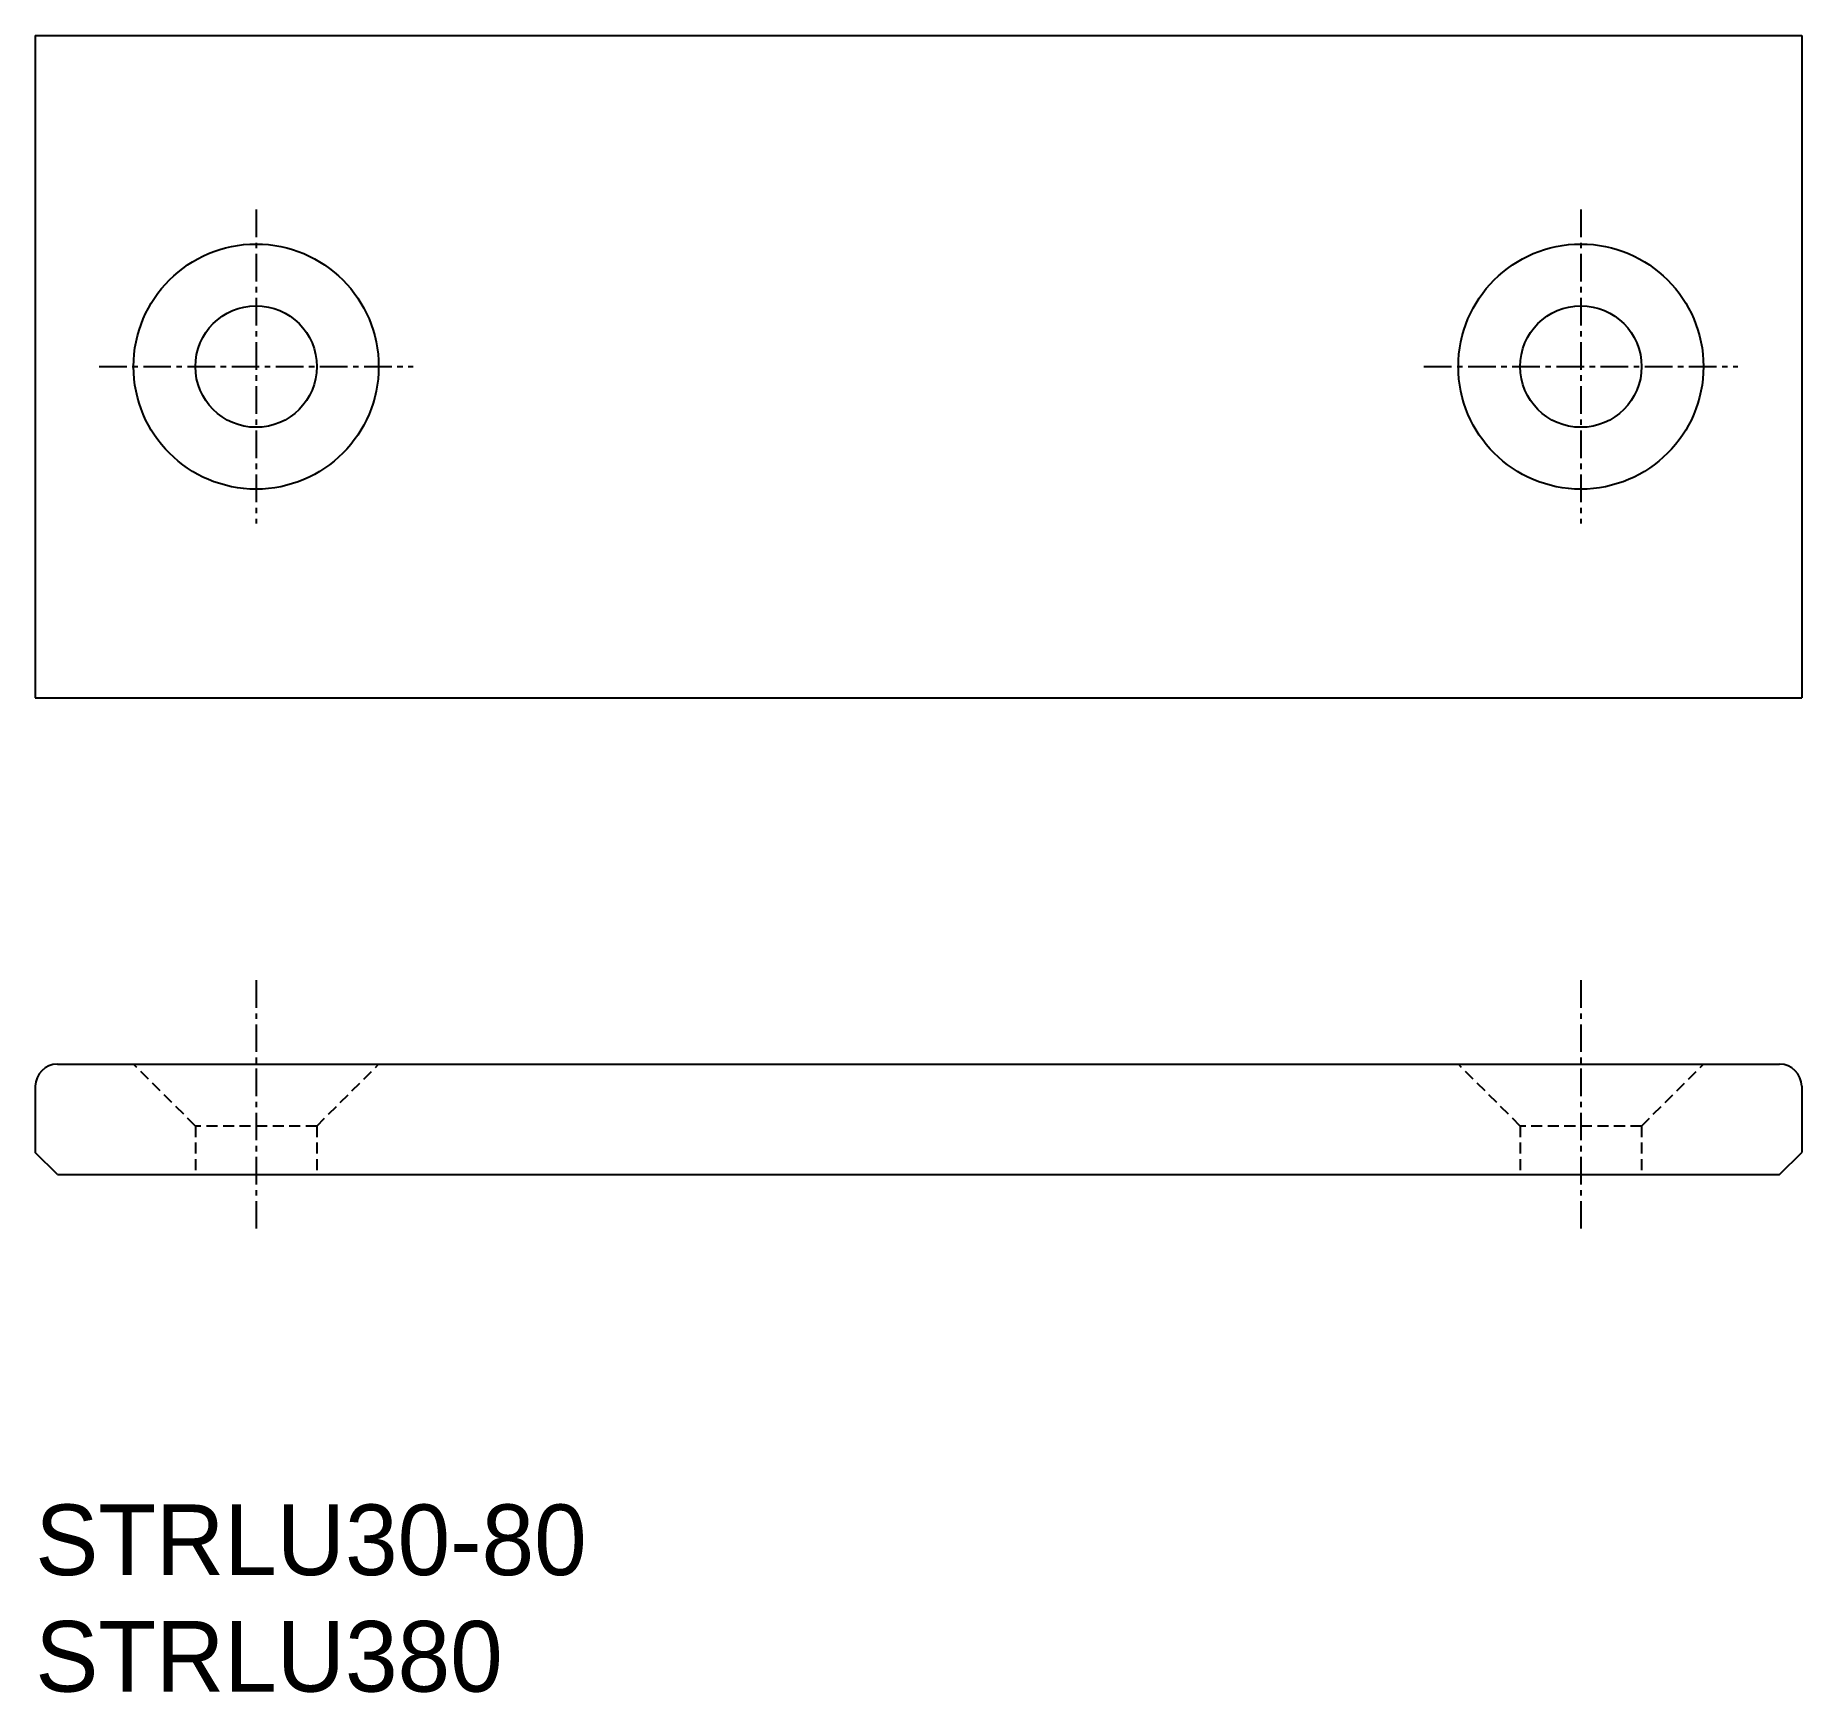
# Model space of a CAD drawing. Extents: x 10 to 90, y 10 to 85.
import ezdxf

# ---------------------------------------------------------------- set-up
doc = ezdxf.new("R2010")
doc.units = 0
doc.linetypes.add('CENTER', pattern=[2, 1.25, -0.25, 0.25, -0.25])
doc.linetypes.add('DASHED', pattern=[0.75, 0.5, -0.25])
doc.layers.get('0').update_dxf_attribs({"linetype": 'CONTINUOUS'})
doc.layers.add('CENTER', color=1, linetype='CENTER')

msp = doc.modelspace()

# ---------------------------------------------------------------- linework, layer by layer
at = {"color": 7, "linetype": 'CONTINUOUS'}
for p, q in [((10, 85), (90, 85)), ((10, 85), (10, 55)), ((90, 85), (90, 55)), ((10, 55), (90, 55)), ((30, 55), (70, 55)), ((11, 38.412), (89, 38.412)), ((10, 37.412), (10, 34.412)), ((90, 37.412), (90, 34.412)), ((11, 33.412), (10, 34.412)), ((89, 33.412), (90, 34.412)), ((11, 33.412), (89, 33.412))]:
    msp.add_line(p, q, dxfattribs=at)
at = {"color": 3, "linetype": 'DASHED'}
for p, q in [((17.25, 35.612), (14.45, 38.412)), ((22.75, 35.612), (25.55, 38.412)), ((77.25, 35.612), (74.45, 38.412)), ((82.75, 35.612), (85.55, 38.412)), ((22.75, 35.612), (17.25, 35.612)), ((17.25, 35.612), (17.25, 33.412)), ((22.75, 35.612), (22.75, 33.412)), ((82.75, 35.612), (77.25, 35.612)), ((77.25, 35.612), (77.25, 33.412)), ((82.75, 35.612), (82.75, 33.412))]:
    msp.add_line(p, q, dxfattribs=at)
at = {"color": 7, "linetype": 'CONTINUOUS'}
for centre, radius in [((20, 70), 5.55), ((80, 70), 5.55), ((20, 70), 2.75), ((80, 70), 2.75)]:
    msp.add_circle(centre, radius, dxfattribs=at)
for centre, start, end in [((11, 37.412), 90, 180), ((89, 37.412), 0, 90)]:
    msp.add_arc(centre, 1, start, end, dxfattribs=at)
at = {"layer": 'CENTER', "color": 1, "linetype": 'CENTER'}
for p, q in [((20, 77.107), (20, 62.893)), ((80, 77.107), (80, 62.893)), ((12.893, 70), (27.107, 70)), ((72.893, 70), (87.107, 70)), ((20, 42.215), (20, 30.843)), ((80, 42.215), (80, 30.843))]:
    msp.add_line(p, q, dxfattribs=at)

# ---------------------------------------------------------------- texts
at = {"color": 7, "linetype": 'CONTINUOUS'}
for s, p in [('STRLU30-80', (10, 15.276)), ('STRLU380', (10, 10))]:
    msp.add_text(s, height=3.2, dxfattribs=at).set_placement(p)

doc.saveas('drawing.dxf')
